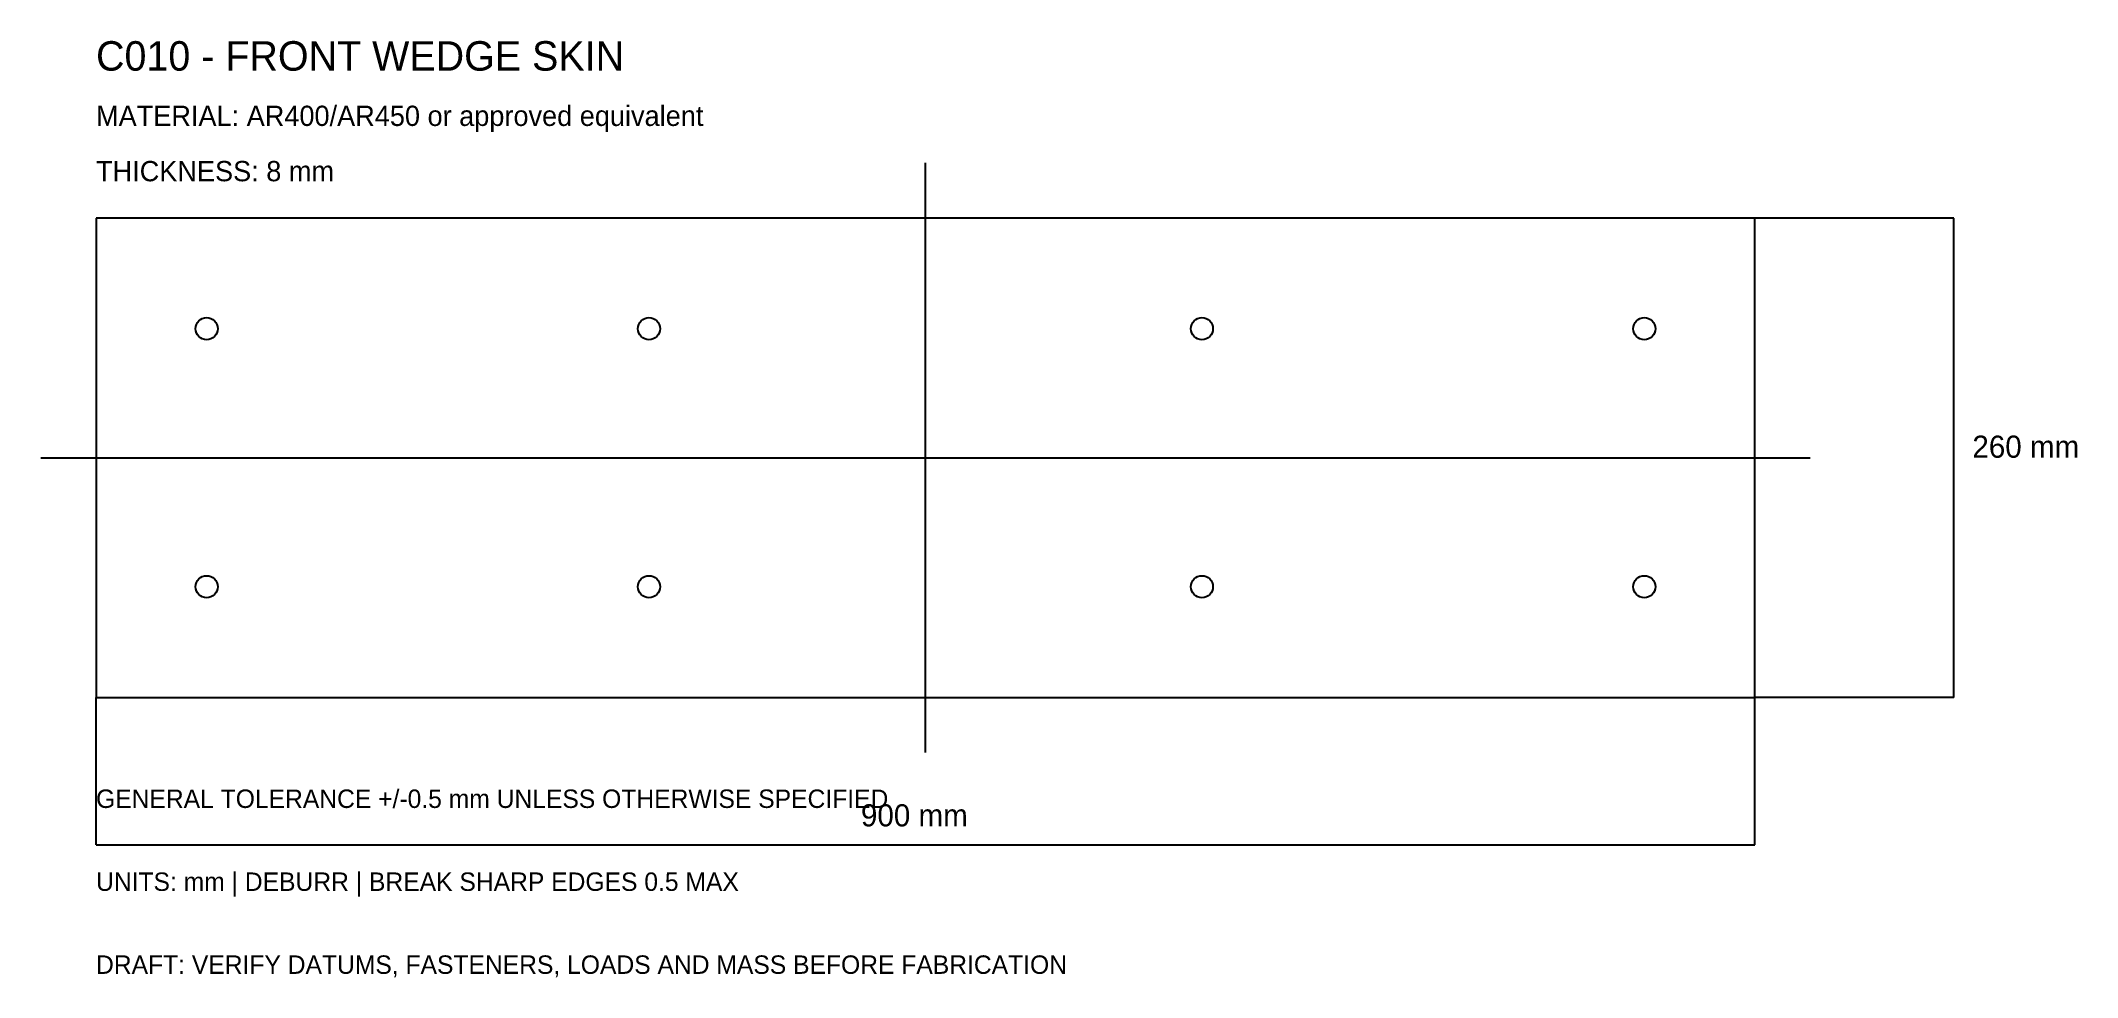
# Model space of a CAD drawing. Header units: millimetres. Extents: x -30 to 1075, y -152 to 356.
import ezdxf

# ---------------------------------------------------------------- set-up
doc = ezdxf.new("R2010")
doc.units = ezdxf.units.MM

msp = doc.modelspace()

# ---------------------------------------------------------------- linework, layer by layer
at = {"layer": 'CENTER'}
for p, q in [((450, -30), (450, 290)), ((-30, 130), (930, 130))]:
    msp.add_line(p, q, dxfattribs=at)
at = {"layer": 'CUT'}
for p, q in [((900, 260), (0, 260)), ((0, 260), (0, 0)), ((900, 0), (900, 260)), ((0, 0), (900, 0))]:
    msp.add_line(p, q, dxfattribs=at)
at = {"layer": 'DIM'}
for p, q in [((1008, 260), (900, 260)), ((1008, 0), (1008, 260)), ((0, -80), (0, 0)), ((900, -80), (900, 0)), ((1008, 0), (900, 0)), ((0, -80), (900, -80))]:
    msp.add_line(p, q, dxfattribs=at)
at = {"layer": 'HOLES'}
for centre in [(60, 200), (300, 200), (600, 200), (840, 200), (60, 60), (300, 60), (600, 60), (840, 60)]:
    msp.add_circle(centre, 6, dxfattribs=at)

# ---------------------------------------------------------------- texts
at = {"layer": 'NOTES'}
for s, height, p in [('C010 - FRONT WEDGE SKIN', 16, (0, 340)), ('MATERIAL: AR400/AR450 or approved equivalent', 11, (0, 310)), ('THICKNESS: 8 mm', 11, (0, 280)), ('260 mm', 12, (1018, 130)), ('GENERAL TOLERANCE +/-0.5 mm UNLESS OTHERWISE SPECIFIED', 10, (0, -60)), ('900 mm', 12, (415, -70)), ('UNITS: mm | DEBURR | BREAK SHARP EDGES 0.5 MAX', 10, (0, -105)), ('DRAFT: VERIFY DATUMS, FASTENERS, LOADS AND MASS BEFORE FABRICATION', 10, (0, -150))]:
    msp.add_text(s, height=height, dxfattribs=at).set_placement(p)

doc.saveas('drawing.dxf')
